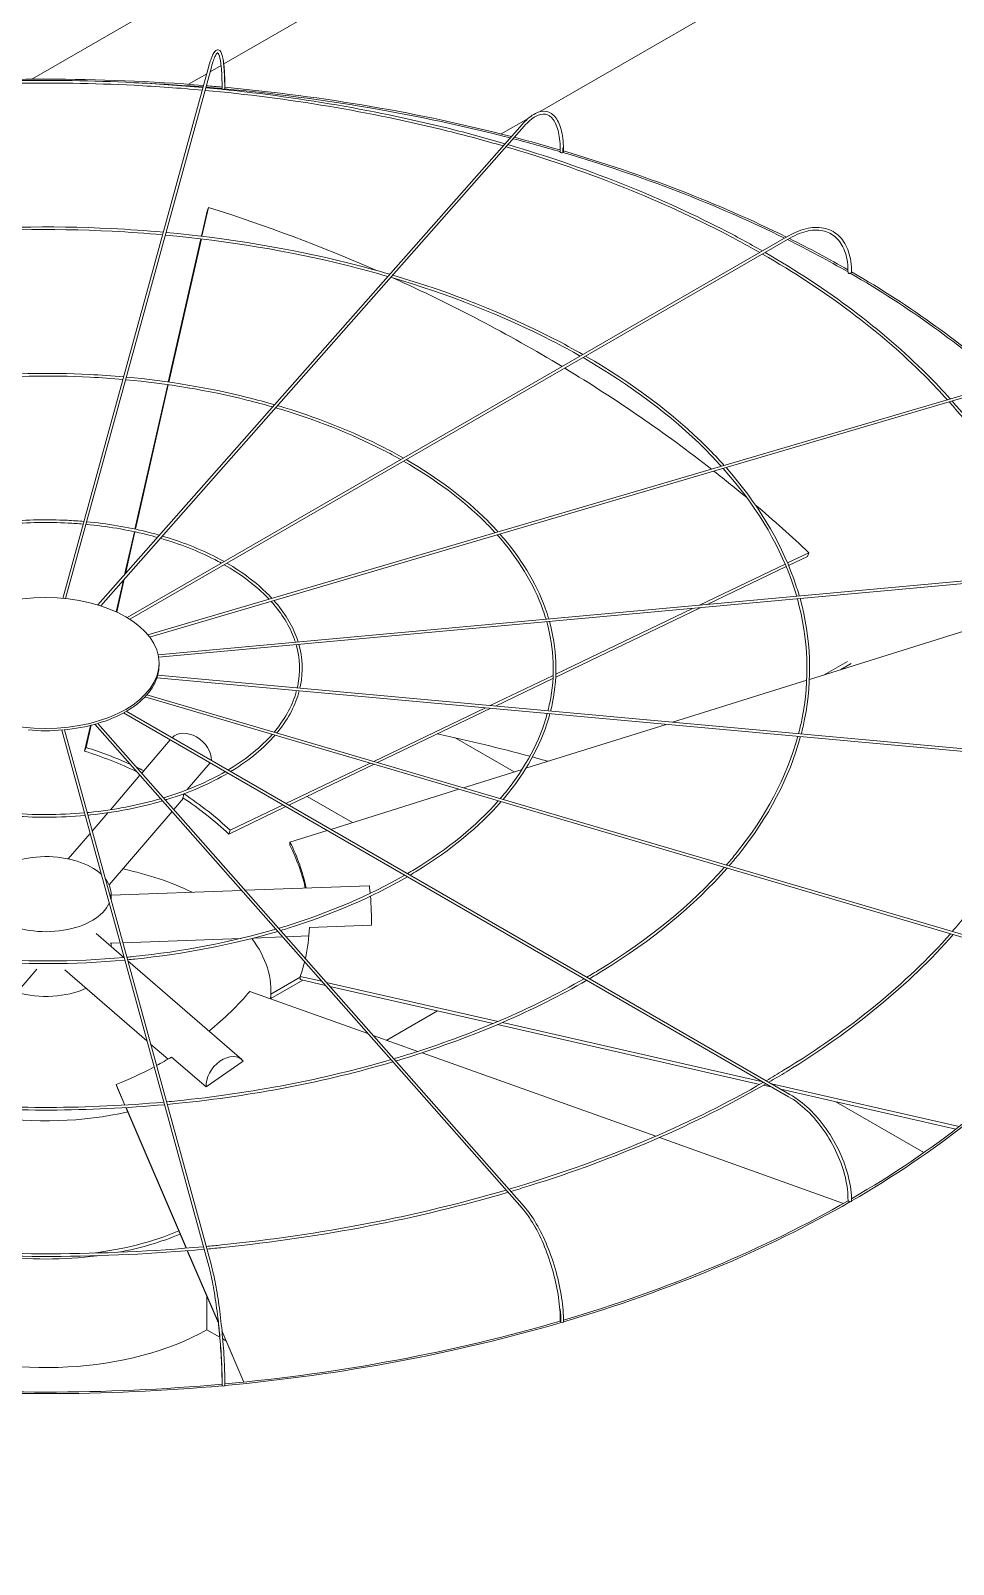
# Model space of a CAD drawing. Header units: millimetres. Extents: x -312439 to 477422, y -331570 to 212570.
# Drawn here: x 358810 to 359660, y 103492 to 104905 of the extents above; entities that cross this region are included whole.
import ezdxf

# ---------------------------------------------------------------- set-up
doc = ezdxf.new("R2010")
doc.units = ezdxf.units.MM

msp = doc.modelspace()

# ---------------------------------------------------------------- linework, layer by layer
at = {"color": 3, "linetype": 'Continuous', "lineweight": 0, "extrusion": (-1.11022e-16, 0.816497, 0.57735)}
for p, q in [((359794.919, 105428.129), (358811.303, 104860.238)), ((358988.023, 104874.267), (359794.839, 105340.082)), ((359794.839, 105128.082), (359278.798, 104830.146)), ((358839.742, 104381.939), (358974.21, 104872.107)), ((358976.572, 104871.459), (358842.217, 104381.701)), ((358975.333, 104866.94), (358985.539, 104872.833)), ((358955.555, 104855.522), (358972.315, 104865.198)), ((359262.731, 104818.519), (358872.054, 104375.837)), ((359264.568, 104816.898), (358874.618, 104375.041)), ((359268.366, 104824.123), (359243.546, 104809.793)), ((358973.885, 104742.125), (358967.865, 104715.544)), ((358972.555, 104738.693), (358973.885, 104742.125)), ((358967.326, 104715.609), (358972.555, 104738.693)), ((358899.053, 104364.195), (359508.244, 104715.912)), ((358901.417, 104362.732), (359509.469, 104713.791)), ((358936.896, 104581.264), (358966.782, 104713.208)), ((358967.321, 104713.143), (358937.432, 104581.187)), ((358906.203, 104445.757), (358936.354, 104578.868)), ((358936.889, 104578.791), (358906.731, 104445.644)), ((359686.664, 104574.456), (358918.094, 104348.362)), ((358919.73, 104346.29), (359687.355, 104572.106)), ((358896.689, 104403.751), (358905.662, 104443.368)), ((358906.19, 104443.255), (358897.433, 104404.594)), ((359507.187, 104414.612), (359526.793, 104424.022)), ((359525.463, 104420.591), (359508.164, 104412.288)), ((359525.463, 104420.591), (359526.793, 104424.022)), ((359780.559, 104408.075), (358927.471, 104330.066)), ((358927.928, 104327.648), (359780.782, 104405.636)), ((359426.013, 104375.654), (359504.976, 104413.551)), ((359505.952, 104411.227), (359433.203, 104376.312)), ((358888.932, 104369.508), (358895.561, 104398.771)), ((358896.305, 104399.614), (358889.433, 104369.277)), ((359752.899, 104377.902), (359527.372, 104307.251)), ((359426.872, 104373.273), (359293.713, 104309.365)), ((359293.832, 104312.215), (359419.681, 104372.615)), ((358928.337, 104320.313), (358928.337, 104322.313)), ((359562.403, 104323.866), (359541.045, 104311.535)), ((359556.192, 104316.28), (359565.867, 104321.866)), ((358926.401, 104308.752), (359780.559, 104230.645)), ((358927.124, 104311.146), (359780.782, 104233.084)), ((359233.272, 104283.15), (359291.337, 104311.018)), ((359291.194, 104308.156), (359238.161, 104282.703)), ((359524.885, 104306.472), (359401.371, 104267.779)), ((359686.664, 104064.264), (358915.336, 104291.169)), ((358917.174, 104293.181), (359687.355, 104066.614)), ((358895.654, 104276.487), (359508.244, 103922.808)), ((359509.469, 103924.929), (358898.131, 104277.885)), ((359126.108, 104231.718), (359228.967, 104281.084)), ((359233.856, 104280.637), (359129.717, 104230.657)), ((358838.696, 104260.596), (358974.21, 103766.613)), ((358976.572, 103767.261), (358841.175, 104260.819)), ((358859.859, 104241.152), (358865.243, 104264.92)), ((358865.829, 104265.068), (358861.19, 104244.584)), ((359262.731, 103820.201), (358869.309, 104265.993)), ((359264.568, 103821.822), (358871.912, 104266.746)), ((359395.293, 104265.875), (359266.311, 104225.469)), ((358938.751, 104251.605), (358912.404, 104220.864)), ((359255.427, 104222.059), (359201.042, 104253.458)), ((358859.859, 104241.152), (358861.19, 104244.584)), ((358910.794, 104218.985), (358883.59, 104187.243)), ((358975.543, 104230.363), (358954.419, 104205.714)), ((359045.282, 104192.927), (359122.81, 104230.135)), ((359126.418, 104229.074), (359047.924, 104191.402)), ((359262.707, 104224.339), (359208.702, 104207.421)), ((359204.499, 104206.105), (359086.49, 104169.136)), ((358950.884, 104197.817), (358941.946, 104187.389)), ((359045.249, 104190.118), (358992.537, 104164.819)), ((358993.867, 104168.251), (359042.607, 104191.643)), ((359106.408, 104175.375), (359064.702, 104199.454)), ((358881.159, 104184.406), (358866.749, 104167.593)), ((358940.337, 104185.511), (358882.37, 104117.874)), ((358864.825, 104165.348), (358844.768, 104141.946)), ((358992.537, 104164.819), (358993.867, 104168.251)), ((359083.314, 104168.141), (359048.971, 104157.382)), ((359048.876, 104154.426), (359048.971, 104157.382)), ((359004.447, 104112.866), (358884.173, 104108.408)), ((358884.173, 104109.452), (358884.173, 104104.078)), ((359121.813, 104117.216), (359007.611, 104112.983)), ((359066.815, 104078.789), (359124.043, 104080.91)), ((358896.076, 104051.1), (358870.534, 104073.235)), ((358892.499, 104064.471), (358883.492, 104064.137)), ((358884.173, 104064.163), (358884.173, 104061.415)), ((359003.627, 104068.59), (358895.013, 104064.564)), ((359042.258, 104070.022), (359015.531, 104069.031)), ((359066.337, 104070.914), (359045.422, 104070.139)), ((358750.992, 103964.582), (358815.833, 104040.239)), ((358917.251, 103974.243), (358841.577, 104039.821)), ((359004.52, 103957.125), (358899.527, 104048.11)), ((359058.43, 104032.897), (359031.452, 104017.321)), ((359031.452, 104013.321), (359060.656, 104030.182)), ((359031.452, 104012.964), (359031.452, 104020.214)), ((359058.36, 104030.706), (359058.455, 104033.662)), ((359081.639, 104025.399), (359058.36, 104030.706)), ((359058.455, 104033.662), (359078.349, 104029.128)), ((359082.438, 104028.195), (359240.607, 103992.14)), ((359236.029, 103990.205), (359085.729, 104024.467)), ((359120.766, 103981.064), (359012.06, 104019.891)), ((359184.833, 104001.876), (359138.077, 103974.881)), ((359166.788, 103964.626), (359125.537, 103979.36)), ((359481.688, 103934.206), (359240.122, 103989.272)), ((359244.666, 103991.215), (359484.422, 103936.562)), ((358936.638, 103957.443), (358920.583, 103971.356)), ((358939.913, 103959.398), (358971.709, 103931.844)), ((358971.709, 103931.844), (359005.904, 103955.665)), ((359385.797, 103886.402), (359170.562, 103963.278)), ((358888.866, 103934.074), (358896.986, 103915.159)), ((358890.101, 103930.737), (358888.866, 103934.074)), ((358896.794, 103915.147), (358890.101, 103930.737)), ((359492.946, 103931.64), (359485.212, 103933.403)), ((359492.517, 103934.716), (359665.234, 103895.345)), ((359662.268, 103893.043), (359501.041, 103929.795)), ((358953.399, 103783.291), (358897.821, 103912.755)), ((358898.013, 103912.767), (358953.59, 103783.307)), ((359632.897, 103871.407), (359551.811, 103918.222)), ((359558.854, 103824.591), (359389.168, 103885.198)), ((358983.095, 103714.119), (358954.419, 103780.916)), ((358954.609, 103780.932), (358983.028, 103714.734)), ((358972.494, 103738.812), (358972.494, 103708.137)), ((358984.349, 103701.292), (358972.494, 103708.137)), ((358986.345, 103707.007), (359006.558, 103659.922)), ((359006.369, 103659.903), (358986.403, 103706.413)), ((358990.002, 103698.028), (358987.011, 103699.755))]:
    msp.add_line(p, q, dxfattribs=at)
at = {"color": 3, "linetype": 'Continuous', "lineweight": 0}
for centre, major_axis, ratio, start_param, end_param in [((358824.278, 104254.777), (-1048.768, 0), 0.57735027, 4.57359934, 4.85199434), ((358824.278, 104254.777), (-1046.319, 0), 0.57735027, 4.57364216, 4.63432464), ((358824.278, 104254.777), (-1048.768, 0), 0.57735027, 4.55718579, 4.57120693), ((358824.278, 104254.777), (-1046.319, 0), 0.57735027, 4.55682048, 4.57124415), ((358987.621, 104851.531), (1.225, -0.004), 0.56474576, 3.14159265, 4.55699194), ((358987.621, 104851.531), (1.225, -0.004), 0.56474576, 4.55699194, 6.12778827), ((358824.278, 104254.777), (-1046.319, 0), 0.57735027, 4.2914666, 4.55448885), ((358987.813, 104852.23), (1.225, 0), 0.57735027, 5.71748689, 6.28318531), ((358824.278, 104254.777), (-1048.768, 0), 0.57735027, 4.29134899, 4.55463788), ((358824.278, 104254.777), (-1046.319, 0), 0.57735027, 4.24262693, 4.28868124), ((358824.278, 104254.777), (-1048.768, 0), 0.57735027, 4.24381435, 4.28857014), ((359299.142, 104793.093), (1.225, -0.01), 0.56597275, 3.14159265, 4.24604342), ((359299.142, 104793.093), (1.225, -0.01), 0.56597275, 4.24604342, 5.81683974), ((358824.278, 104254.777), (-1046.319, 0), 0.57735027, 4.00461262, 4.24016109), ((359299.698, 104793.723), (1.225, 0), 0.57735027, 5.29033196, 6.28318531), ((358824.278, 104254.777), (-1048.768, 0), 0.57735027, 4.00443097, 4.24060103), ((358825.608, 104087.497), (-942.562, 365.4), 0.65992862, 4.64663537, 4.80984928), ((358824.278, 104254.777), (-1046.319, 0), 0.57735027, 3.92863661, 4.00129229), ((358824.278, 104254.777), (-1048.768, 0), 0.57735027, 3.93098858, 4.00111844), ((358825.608, 104087.497), (-942.562, 365.4), 0.65992862, 4.45394149, 4.62923067), ((359564.137, 104681.935), (1.225, -0.016), 0.56830663, 3.14159265, 3.93464288), ((359564.137, 104681.935), (1.225, -0.016), 0.56830663, 3.93464288, 5.50543921), ((358824.278, 104254.777), (-1046.319, 0), 0.57735027, 3.70570419, 3.9258203), ((359565.003, 104682.435), (-1.225, 0), 0.57735027, 1.83263032, 3.14159265), ((358824.278, 104254.777), (-1048.768, 0), 0.57735027, 3.70411228, 3.92650775), ((358825.608, 104087.497), (-942.562, 365.4), 0.65992862, 4.28319099, 4.45112181), ((358825.608, 104087.497), (-942.562, 365.4), 0.65992862, 4.23904287, 4.2800546), ((358825.608, 104087.497), (-942.562, 365.4), 0.65992862, 4.15803474, 4.22871948), ((358823.845, 104320.313), (-104.492, 0), 0.57735027, 2.98808135, 3.14159265), ((358823.845, 104320.313), (-104.492, 0), 0.57735027, 2.67392209, 2.98094469), ((358823.845, 104320.313), (-104.492, 0), 0.57735027, 2.35976282, 2.66678542), ((358823.845, 104320.313), (-104.492, 0), 0.57735027, 2.04560356, 2.35262616), ((358823.845, 104320.313), (-104.492, 0), 0.57735027, 1.41728503, 1.72430763), ((358823.845, 104320.313), (-104.492, 0), 0.57735027, 1.73144429, 2.03846689), ((358956.868, 104238.771), (-16.786, 14.386), 0.73180825, 3.6699438, 6.25547108), ((358824.278, 103689.889), (1046.319, 0), 0.57735027, 1.13086203, 1.21917829), ((358824.278, 104084.066), (-226.18, 87.683), 0.65992862, 4.59602029, 4.80984928), ((358825.608, 104087.497), (226.18, -87.683), 0.65992862, 1.48816133, 1.66825663), ((358824.278, 103689.889), (1046.319, 0), 0.57735027, 1.11315293, 1.12829513), ((358825.608, 104087.497), (226.18, -87.683), 0.65992862, 1.43137513, 1.46305029), ((358824.278, 104084.066), (-226.18, 87.683), 0.65992862, 4.15803474, 4.39268064), ((358825.608, 104087.497), (226.18, -87.683), 0.65992862, 1.01644208, 1.25303729), ((358824.278, 104084.066), (242.456, -7.798), 0.79709982, 0.20115917, 0.41264052), ((358824.373, 104087.022), (242.456, -7.798), 0.79709982, 0.18583027, 0.41264052), ((358824.278, 104109.452), (-59.895, 0), 0.57735027, 3.69756416, 5.76575409), ((358824.278, 104109.452), (-59.895, 0), 0.57735027, 3.02719924, 3.57014533), ((358824.278, 104020.214), (-207.174, 0), 0.57735027, 4.00561733, 4.36390833), ((359122.632, 104095.124), (-0.819, 22.092), 0.05230802, 5.46284956, 6.28318531), ((359122.632, 104095.124), (-0.819, 22.092), 0.05230802, 4.01155215, 5.31083021), ((358824.278, 104109.452), (-59.895, 0), 0.57735027, 0.78539816, 2.89978042), ((358824.373, 104087.022), (242.456, -7.798), 0.79709982, 6.13145768, 6.28093219), ((358824.278, 104020.214), (-207.174, 0), 0.57735027, 3.08204121, 3.55783774), ((358824.373, 104087.022), (242.456, -7.798), 0.79709982, 6.04401129, 6.11604234), ((358824.278, 104049.83), (-59.895, 0), 0.57735027, 1.1079301, 2.23846982), ((358823.043, 104087.402), (-227.492, -84.221), 0.6873805, 2.02158825, 2.2576377), ((358824.278, 104254.777), (-1046.319, 0), 0.57735027, 2.35898226, 2.6687056), ((358824.278, 104254.777), (-1048.768, 0), 0.57735027, 2.35667794, 2.66891462), ((358823.043, 104087.402), (-227.492, -84.221), 0.6873805, 1.60582316, 1.76537716), ((358823.043, 104087.402), (-227.492, -84.221), 0.6873805, 1.7758456, 1.84274406), ((358990.042, 103940.418), (14.478, 16.707), 0.67950023, 6.14949631, 8.84418497), ((358824.278, 104020.214), (-207.174, 0), 0.57735027, 1.30817895, 1.9425337), ((358824.278, 104254.777), (-1046.319, 0), 0.57735027, 2.04376734, 2.35460013), ((358824.278, 104254.777), (-1048.768, 0), 0.57735027, 2.04258502, 2.35459852), ((359564.137, 103827.119), (-1.225, 0.017), 0.58625442, 0, 0.79329185), ((359565.003, 103826.619), (-1.225, 0), 0.57735027, 0.26183399, 3.14159265), ((358824.278, 103895.709), (-207.174, 0), 0.57735027, 1.77816663, 2.202298), ((358824.278, 103895.709), (-212.072, 0), 0.57735027, 1.89063678, 2.19285982), ((358824.278, 103895.709), (-212.072, 0), 0.57735027, 1.3476903, 1.79509044), ((358824.278, 104254.777), (-1046.319, 0), 0.57735027, 1.72891751, 2.04055715), ((358824.278, 104254.777), (-1048.768, 0), 0.57735027, 1.72854634, 2.04038352), ((359299.142, 103715.962), (-1.225, 0.011), 0.58858829, 0, 0.47632773), ((359299.698, 103715.332), (-1.225, 0), 0.57735027, 0, 3.14159265), ((358824.278, 103795.709), (-212.072, 0), 0.57735027, 0.98594125, 2.34464399), ((358824.278, 103691.889), (-1048.768, 0), 0.57735027, 0, 3.14159265), ((358824.278, 104254.777), (-1048.768, 0), 0.57735027, 1.41453598, 1.72626058), ((358824.278, 104254.777), (-1046.319, 0), 0.57735027, 1.41438895, 1.72636573), ((358987.621, 103657.523), (-1.225, 0.004), 0.58981528, 0, 0.15883691), ((358987.813, 103656.825), (-1.225, 0), 0.57735027, 0, 3.14159265)]:
    msp.add_ellipse(centre, major_axis=major_axis, ratio=ratio, start_param=start_param, end_param=end_param, dxfattribs=at)
msp.add_ellipse((358823.845, 104322.313), major_axis=(-104.492, 0), ratio=0.57735027, dxfattribs=at)
for points, knots in [([(358989.037, 104852.23), (358989.037, 104859.044), (358988.831, 104865.11), (358988.02, 104875.183), (358987.423, 104879.18), (358985.816, 104884.867), (358984.913, 104886.928), (358981.773, 104887.389), (358980.78, 104886.799), (358978.575, 104884.457), (358977.345, 104881.839), (358975.427, 104876.314), (358974.818, 104874.323), (358974.21, 104872.107)], [4.71238898, 4.71238898, 4.71238898, 4.71238898, 5.02654825, 5.02654825, 5.34070751, 5.34070751, 5.65486678, 5.65486678, 5.82360284, 5.82360284, 6.1377621, 6.1377621, 6.28318531, 6.28318531, 6.28318531, 6.28318531]), ([(358976.572, 104871.459), (358977.845, 104876.1), (358979.122, 104879.665), (358981.347, 104883.988), (358982.344, 104884.587), (358982.45, 104884.587), (358983.269, 104883.992), (358984.678, 104879.334), (358985.255, 104875.935), (358986.097, 104866.961), (358986.345, 104861.242), (358986.398, 104853.69), (358986.4, 104852.622), (358986.396, 104851.535)], [6.28318531, 6.28318531, 6.28318531, 6.28318531, 6.59845219, 6.59845219, 6.89265788, 6.89265788, 7.20992592, 7.20992592, 7.50402257, 7.50402257, 7.81881569, 7.81881569, 7.86952551, 7.86952551, 7.86952551, 7.86952551]), ([(358987.51, 104876.77), (358987.547, 104876.528), (358987.583, 104876.281), (358988.19, 104871.933), (358988.567, 104866.721), (358988.82, 104857.772), (358988.855, 104854.731), (358988.846, 104851.53)], [1.101311746, 1.101311746, 1.101311746, 1.101311746, 1.120767624, 1.120767624, 1.438035664, 1.438035664, 1.586302602, 1.586302602, 1.586302602, 1.586302602]), ([(358968.856, 104852.589), (358947.611, 104854.51), (358926.251, 104856.01), (358829.551, 104860.853), (358753.485, 104859.341), (358678.834, 104852.589)], [3.771589677, 3.771589677, 3.771589677, 3.771589677, 3.840445898, 3.840445898, 4.082391957, 4.082391957, 4.082391957, 4.082391957]), ([(358968.197, 104850.189), (358947.405, 104852.064), (358926.504, 104853.533), (358830.252, 104858.405), (358754.163, 104856.922), (358679.493, 104850.189)], [3.7720633, 3.7720633, 3.7720633, 3.7720633, 3.839550132, 3.839550132, 4.081918334, 4.081918334, 4.081918334, 4.081918334]), ([(359245.28, 104798.744), (359228.552, 104803.618), (359211.57, 104808.202), (359122.895, 104830.286), (359047.555, 104842.909), (358970.675, 104849.963)], [3.459637643, 3.459637643, 3.459637643, 3.459637643, 3.519736913, 3.519736913, 3.769381517, 3.769381517, 3.769381517, 3.769381517]), ([(359247.071, 104800.773), (359229.808, 104805.819), (359212.276, 104810.556), (359123.178, 104832.715), (359048.021, 104845.305), (358971.334, 104852.363)], [3.458315721, 3.458315721, 3.458315721, 3.458315721, 3.520259366, 3.520259366, 3.768912043, 3.768912043, 3.768912043, 3.768912043]), ([(359300.923, 104793.723), (359300.923, 104800.583), (359300.321, 104806.778), (359297.935, 104817.28), (359296.157, 104821.591), (359291.434, 104827.93), (359288.439, 104829.954), (359281.879, 104831.092), (359278.441, 104830.399), (359271.189, 104826.718), (359267.331, 104823.575), (359263.234, 104819.084), (359262.983, 104818.804), (359262.731, 104818.519)], [4.71238898, 4.71238898, 4.71238898, 4.71238898, 5.02654825, 5.02654825, 5.34070751, 5.34070751, 5.65486678, 5.65486678, 5.94845155, 5.94845155, 6.26261081, 6.26261081, 6.28318531, 6.28318531, 6.28318531, 6.28318531]), ([(359264.568, 104816.898), (359268.224, 104821.041), (359271.855, 104824.103), (359278.587, 104827.79), (359281.65, 104828.416), (359287.015, 104827.476), (359289.403, 104825.9), (359293.511, 104820.306), (359295.176, 104816.288), (359297.385, 104806.276), (359297.944, 104800.314), (359297.92, 104793.488), (359297.919, 104793.296), (359297.917, 104793.103)], [6.28318531, 6.28318531, 6.28318531, 6.28318531, 6.59783007, 6.59783007, 6.91209691, 6.91209691, 7.22936495, 7.22936495, 7.54663299, 7.54663299, 7.86046851, 7.86046851, 7.86952551, 7.86952551, 7.86952551, 7.86952551]), ([(359481.652, 104700.559), (359469.914, 104707.263), (359457.867, 104713.789), (359385.785, 104750.81), (359319.176, 104777.051), (359247.876, 104797.985)], [3.146975566, 3.146975566, 3.146975566, 3.146975566, 3.199958928, 3.199958928, 3.456525414, 3.456525414, 3.456525414, 3.456525414]), ([(359484.107, 104701.976), (359471.927, 104708.959), (359459.417, 104715.747), (359387.018, 104752.926), (359320.663, 104779.098), (359249.665, 104800.012)], [3.145113132, 3.145113132, 3.145113132, 3.145113132, 3.200037836, 3.200037836, 3.455209352, 3.455209352, 3.455209352, 3.455209352]), ([(359300.33, 104797.14), (359300.352, 104796.324), (359300.365, 104795.496), (359300.372, 104794.139), (359300.371, 104793.616), (359300.367, 104793.089)], [7.8059806913, 7.8059806913, 7.8059806913, 7.8059806913, 7.8451401512, 7.8451401512, 7.8694167814, 7.8694167814, 7.8694167814, 7.8694167814]), ([(358932.289, 104719.294), (358916.44, 104720.722), (358900.507, 104721.837), (358828.192, 104725.453), (358771.271, 104724.328), (358715.401, 104719.294)], [3.772165081, 3.772165081, 3.772165081, 3.772165081, 3.840593344, 3.840593344, 4.081816553, 4.081816553, 4.081816553, 4.081816553]), ([(358931.63, 104716.893), (358916.235, 104718.275), (358900.76, 104719.36), (358828.894, 104723.004), (358771.95, 104721.909), (358716.06, 104716.893)], [3.772797592, 3.772797592, 3.772797592, 3.772797592, 3.839399606, 3.839399606, 4.081184042, 4.081184042, 4.081184042, 4.081184042]), ([(359139.161, 104678.5), (359126.904, 104682.059), (359114.465, 104685.411), (359048.268, 104701.901), (358991.767, 104711.372), (358934.109, 104716.668)], [3.460983159, 3.460983159, 3.460983159, 3.460983159, 3.519648571, 3.519648571, 3.769222865, 3.769222865, 3.769222865, 3.769222865]), ([(359140.952, 104680.53), (359128.16, 104684.261), (359115.171, 104687.766), (359048.551, 104704.33), (358992.232, 104713.768), (358934.767, 104719.068)], [3.459218713, 3.459218713, 3.459218713, 3.459218713, 3.520344822, 3.520344822, 3.768597722, 3.768597722, 3.768597722, 3.768597722]), ([(359566.228, 104682.435), (359566.228, 104689.335), (359565.283, 104695.716), (359561.549, 104706.83), (359558.756, 104711.565), (359551.562, 104718.845), (359547.169, 104721.388), (359537.299, 104723.994), (359531.832, 104724.062), (359520.375, 104721.786), (359514.379, 104719.435), (359508.35, 104715.973), (359508.297, 104715.943), (359508.244, 104715.912)], [3.14159265, 3.14159265, 3.14159265, 3.14159265, 3.45575192, 3.45575192, 3.76991118, 3.76991118, 4.08269654, 4.08269654, 4.39544819, 4.39544819, 4.70960746, 4.70960746, 4.71238898, 4.71238898, 4.71238898, 4.71238898]), ([(359509.469, 104713.791), (359515.219, 104717.11), (359520.944, 104719.352), (359531.741, 104721.492), (359536.807, 104721.393), (359545.811, 104718.938), (359549.756, 104716.589), (359556.247, 104709.816), (359558.79, 104705.382), (359562.169, 104694.794), (359563.002, 104688.644), (359562.912, 104681.951)], [1.57079633, 1.57079633, 1.57079633, 1.57079633, 1.88806437, 1.88806437, 2.20533241, 2.20533241, 2.52260045, 2.52260045, 2.83986849, 2.83986849, 3.15713653, 3.15713653, 3.15713653, 3.15713653]), ([(359654.397, 104564.964), (359647.764, 104572.364), (359640.834, 104579.676), (359592.614, 104627.865), (359542.204, 104665.721), (359484.11, 104699.15)], [2.833719703, 2.833719703, 2.833719703, 2.833719703, 2.880073873, 2.880073873, 3.143270218, 3.143270218, 3.143270218, 3.143270218]), ([(359656.999, 104565.729), (359650.121, 104573.437), (359642.924, 104581.048), (359594.517, 104629.44), (359544.332, 104667.198), (359486.56, 104700.565)], [2.831913395, 2.831913395, 2.831913395, 2.831913395, 2.879924499, 2.879924499, 3.141418031, 3.141418031, 3.141418031, 3.141418031]), ([(359316.377, 104605.137), (359307.87, 104609.978), (359299.149, 104614.693), (359245.356, 104642.322), (359195.321, 104662.027), (359141.759, 104677.742)], [3.148849473, 3.148849473, 3.148849473, 3.148849473, 3.199944541, 3.199944541, 3.456834427, 3.456834427, 3.456834427, 3.456834427]), ([(359318.833, 104606.556), (359309.885, 104611.673), (359300.699, 104616.652), (359246.589, 104644.438), (359196.809, 104664.075), (359143.548, 104679.769)], [3.146361804, 3.146361804, 3.146361804, 3.146361804, 3.200049713, 3.200049713, 3.455080387, 3.455080387, 3.455080387, 3.455080387]), ([(359446.155, 104503.704), (359441.394, 104508.987), (359436.431, 104514.209), (359400.454, 104550.162), (359362.541, 104578.614), (359318.838, 104603.73)], [2.83591825, 2.83591825, 2.83591825, 2.83591825, 2.880098074, 2.880098074, 3.143909361, 3.143909361, 3.143909361, 3.143909361]), ([(359448.759, 104504.47), (359443.752, 104510.06), (359438.521, 104515.581), (359402.357, 104551.737), (359364.669, 104580.091), (359321.289, 104605.145)], [2.833499431, 2.833499431, 2.833499431, 2.833499431, 2.879899034, 2.879899034, 3.141439875, 3.141439875, 3.141439875, 3.141439875]), ([(358895.734, 104586.043), (358885.278, 104586.978), (358874.767, 104587.709), (358826.83, 104590.098), (358789.049, 104589.361), (358751.956, 104586.043)], [3.773286698, 3.773286698, 3.773286698, 3.773286698, 3.840886477, 3.840886477, 4.080694936, 4.080694936, 4.080694936, 4.080694936]), ([(358895.076, 104583.642), (358885.073, 104584.531), (358875.02, 104585.233), (358827.532, 104587.649), (358789.728, 104586.941), (358752.615, 104583.642)], [3.774238416, 3.774238416, 3.774238416, 3.774238416, 3.839097695, 3.839097695, 4.079743218, 4.079743218, 4.079743218, 4.079743218]), ([(359034.866, 104560.322), (359026.534, 104562.742), (359018.077, 104565.018), (358973.929, 104575.99), (358936.452, 104582.276), (358898.212, 104585.817)], [3.46094335, 3.46094335, 3.46094335, 3.46094335, 3.520514255, 3.520514255, 3.7679441, 3.7679441, 3.7679441, 3.7679441]), ([(359033.074, 104558.291), (359025.277, 104560.54), (359017.371, 104562.664), (358973.646, 104573.561), (358935.986, 104579.88), (358897.554, 104583.418)], [3.463595352, 3.463595352, 3.463595352, 3.463595352, 3.51947091, 3.51947091, 3.768879274, 3.768879274, 3.768879274, 3.768879274]), ([(359151.138, 104509.737), (359145.854, 104512.722), (359140.446, 104515.636), (359104.936, 104533.875), (359071.486, 104547.042), (359035.673, 104557.535)], [3.152476318, 3.152476318, 3.152476318, 3.152476318, 3.199914714, 3.199914714, 3.457374967, 3.457374967, 3.457374967, 3.457374967]), ([(359153.599, 104511.158), (359147.869, 104514.419), (359141.995, 104517.594), (359106.169, 104535.991), (359072.974, 104549.089), (359037.463, 104559.562)], [3.148732281, 3.148732281, 3.148732281, 3.148732281, 3.200072384, 3.200072384, 3.454746323, 3.454746323, 3.454746323, 3.454746323]), ([(359746.392, 104404.951), (359744.37, 104412.032), (359742.103, 104419.09), (359722.638, 104473.589), (359694.511, 104519.752), (359656.201, 104562.941)], [2.519571261, 2.519571261, 2.519571261, 2.519571261, 2.559550642, 2.559550642, 2.829500903, 2.829500903, 2.829500903, 2.829500903]), ([(359748.874, 104405.178), (359746.76, 104412.619), (359744.378, 104420.035), (359724.753, 104474.736), (359696.771, 104520.705), (359658.796, 104563.705)], [2.518738954, 2.518738954, 2.518738954, 2.518738954, 2.560443172, 2.560443172, 2.827714195, 2.827714195, 2.827714195, 2.827714195]), ([(359237.939, 104442.453), (359235.045, 104445.631), (359232.041, 104448.777), (359208.303, 104472.495), (359182.902, 104491.536), (359153.605, 104508.333)], [2.840166791, 2.840166791, 2.840166791, 2.840166791, 2.880145835, 2.880145835, 3.145067211, 3.145067211, 3.145067211, 3.145067211]), ([(359240.549, 104443.22), (359237.405, 104446.704), (359234.131, 104450.148), (359210.206, 104474.071), (359185.03, 104493.013), (359156.057, 104509.748)], [2.836508955, 2.836508955, 2.836508955, 2.836508955, 2.879847671, 2.879847671, 3.141363941, 3.141363941, 3.141363941, 3.141363941]), ([(359515.577, 104383.844), (359514.132, 104388.835), (359512.524, 104393.811), (359498.013, 104434.473), (359476.834, 104469.199), (359447.963, 104501.683)], [2.521788299, 2.521788299, 2.521788299, 2.521788299, 2.55939978, 2.55939978, 2.830291828, 2.830291828, 2.830291828, 2.830291828]), ([(359518.06, 104384.071), (359516.522, 104389.423), (359514.799, 104394.756), (359500.127, 104435.62), (359479.094, 104470.152), (359450.56, 104502.447)], [2.520659116, 2.520659116, 2.520659116, 2.520659116, 2.560589234, 2.560589234, 2.827907762, 2.827907762, 2.827907762, 2.827907762]), ([(358859.179, 104452.791), (358854.116, 104453.234), (358849.029, 104453.581), (358825.469, 104454.744), (358806.827, 104454.393), (358788.511, 104452.791)], [3.776630452, 3.776630452, 3.776630452, 3.776630452, 3.841752063, 3.841752063, 4.077351182, 4.077351182, 4.077351182, 4.077351182]), ([(358858.52, 104450.39), (358853.911, 104450.787), (358849.282, 104451.106), (358826.171, 104452.294), (358807.506, 104451.973), (358789.17, 104450.39)], [3.778551419, 3.778551419, 3.778551419, 3.778551419, 3.838185012, 3.838185012, 4.075430215, 4.075430215, 4.075430215, 4.075430215]), ([(358926.982, 104438.076), (358923.649, 104439.019), (358920.278, 104439.916), (358899.024, 104445.221), (358880.207, 104448.388), (358861, 104450.168)], [3.471418325, 3.471418325, 3.471418325, 3.471418325, 3.518930063, 3.518930063, 3.767850767, 3.767850767, 3.767850767, 3.767850767]), ([(358928.778, 104440.112), (358924.907, 104441.222), (358920.984, 104442.27), (358899.308, 104447.649), (358880.672, 104450.784), (358861.658, 104452.566)], [3.466082688, 3.466082688, 3.466082688, 3.466082688, 3.521010964, 3.521010964, 3.765995554, 3.765995554, 3.765995554, 3.765995554]), ([(358985.887, 104414.329), (358983.833, 104415.464), (358981.743, 104416.578), (358964.517, 104425.428), (358947.652, 104432.056), (358929.588, 104437.328)], [3.163350536, 3.163350536, 3.163350536, 3.163350536, 3.199816759, 3.199816759, 3.458993739, 3.458993739, 3.458993739, 3.458993739]), ([(358988.359, 104415.756), (358985.852, 104417.163), (358983.293, 104418.537), (358965.75, 104427.543), (358949.14, 104434.104), (358931.377, 104439.355)], [3.15578841, 3.15578841, 3.15578841, 3.15578841, 3.200131949, 3.200131949, 3.453750875, 3.453750875, 3.453750875, 3.453750875]), ([(359284.768, 104362.738), (359283.901, 104365.655), (359282.951, 104368.563), (359273.392, 104395.389), (359259.173, 104418.666), (359239.758, 104440.434)], [2.526062853, 2.526062853, 2.526062853, 2.526062853, 2.559096419, 2.559096419, 2.831723129, 2.831723129, 2.831723129, 2.831723129]), ([(359287.255, 104362.966), (359286.292, 104366.242), (359285.225, 104369.507), (359275.506, 104396.536), (359261.433, 104419.619), (359242.355, 104441.198)], [2.5243135, 2.5243135, 2.5243135, 2.5243135, 2.560878912, 2.560878912, 2.828143092, 2.828143092, 2.828143092, 2.828143092]), ([(359029.701, 104381.194), (359028.688, 104382.273), (359027.65, 104383.343), (359016.153, 104394.828), (359003.262, 104404.457), (358988.371, 104412.935)], [2.852936139, 2.852936139, 2.852936139, 2.852936139, 2.880283876, 2.880283876, 3.148538696, 3.148538696, 3.148538696, 3.148538696]), ([(359032.328, 104381.967), (359031.055, 104383.347), (359029.741, 104384.715), (359018.055, 104396.404), (359005.391, 104405.934), (358990.825, 104414.352)], [2.84544614, 2.84544614, 2.84544614, 2.84544614, 2.879690294, 2.879690294, 3.141137935, 3.141137935, 3.141137935, 3.141137935]), ([(359053.934, 104341.63), (359053.664, 104342.473), (359053.38, 104343.315), (359048.773, 104356.303), (359041.512, 104368.132), (359031.55, 104379.185)], [2.538956365, 2.538956365, 2.538956365, 2.538956365, 2.558172992, 2.558172992, 2.836025224, 2.836025224, 2.836025224, 2.836025224]), ([(359056.431, 104341.858), (359056.054, 104343.06), (359055.65, 104344.258), (359050.886, 104357.452), (359043.772, 104369.086), (359034.151, 104379.95)], [2.535128932, 2.535128932, 2.535128932, 2.535128932, 2.561728893, 2.561728893, 2.828841782, 2.828841782, 2.828841782, 2.828841782]), ([(359517.329, 104257.175), (359518.436, 104261.415), (359519.426, 104265.664), (359527.89, 104306.969), (359526.527, 104344.608), (359516.258, 104381.447)], [2.206572109, 2.206572109, 2.206572109, 2.206572109, 2.238438586, 2.238438586, 2.515769314, 2.515769314, 2.515769314, 2.515769314]), ([(359519.801, 104256.949), (359520.986, 104261.518), (359522.037, 104266.099), (359530.306, 104307.56), (359528.882, 104345.029), (359518.737, 104381.673)], [2.20754654, 2.20754654, 2.20754654, 2.20754654, 2.241548585, 2.241548585, 2.514698228, 2.514698228, 2.514698228, 2.514698228]), ([(359286.523, 104278.281), (359287.14, 104280.704), (359287.699, 104283.131), (359293.325, 104310.404), (359292.401, 104335.641), (359285.46, 104360.342)], [2.210316481, 2.210316481, 2.210316481, 2.210316481, 2.237655596, 2.237655596, 2.51702204, 2.51702204, 2.51702204, 2.51702204]), ([(359288.993, 104278.055), (359289.686, 104280.807), (359290.307, 104283.566), (359295.741, 104310.995), (359294.756, 104336.063), (359287.94, 104360.569)], [2.211718384, 2.211718384, 2.211718384, 2.211718384, 2.242315601, 2.242315601, 2.515402874, 2.515402874, 2.515402874, 2.515402874]), ([(359055.698, 104299.388), (359055.84, 104299.993), (359055.974, 104300.598), (359058.76, 104313.839), (359058.275, 104326.674), (359054.661, 104339.237)], [2.221614787, 2.221614787, 2.221614787, 2.221614787, 2.235297735, 2.235297735, 2.520800805, 2.520800805, 2.520800805, 2.520800805]), ([(359058.16, 104299.163), (359058.375, 104300.098), (359058.574, 104301.034), (359061.174, 104314.43), (359060.628, 104327.096), (359057.143, 104339.464)], [2.224061215, 2.224061215, 2.224061215, 2.224061215, 2.244587809, 2.244587809, 2.517487833, 2.517487833, 2.517487833, 2.517487833]), ([(359034.372, 104258.705), (359034.781, 104259.19), (359035.185, 104259.677), (359045.126, 104271.842), (359051.709, 104284.285), (359055.095, 104296.984)], [1.903307061, 1.903307061, 1.903307061, 1.903307061, 1.915350543, 1.915350543, 2.203452943, 2.203452943, 2.203452943, 2.203452943]), ([(359036.934, 104257.951), (359037.434, 104258.554), (359037.926, 104259.16), (359047.743, 104271.467), (359054.225, 104283.962), (359057.569, 104296.758)], [1.909987851, 1.909987851, 1.909987851, 1.909987851, 1.924618049, 1.924618049, 2.206425781, 2.206425781, 2.206425781, 2.206425781]), ([(359242.594, 104197.451), (359244.227, 104199.345), (359245.822, 104201.249), (359266.103, 104226.218), (359279.104, 104250.781), (359285.893, 104275.879)], [1.894116328, 1.894116328, 1.894116328, 1.894116328, 1.917671716, 1.917671716, 2.201274894, 2.201274894, 2.201274894, 2.201274894]), ([(359245.171, 104196.693), (359246.892, 104198.705), (359248.57, 104200.729), (359268.723, 104225.843), (359281.622, 104250.458), (359288.368, 104275.653)], [1.897570624, 1.897570624, 1.897570624, 1.897570624, 1.922320382, 1.922320382, 2.202808492, 2.202808492, 2.202808492, 2.202808492]), ([(358991.881, 104223.759), (358992.483, 104224.117), (358993.081, 104224.476), (359009.256, 104234.302), (359022.417, 104245.068), (359032.618, 104256.668)], [1.585149833, 1.585149833, 1.585149833, 1.585149833, 1.596233634, 1.596233634, 1.886390456, 1.886390456, 1.886390456, 1.886390456]), ([(358994.308, 104222.357), (358994.932, 104222.733), (358995.552, 104223.111), (359011.775, 104233.116), (359024.971, 104244.066), (359035.204, 104255.907)], [1.592315094, 1.592315094, 1.592315094, 1.592315094, 1.603748231, 1.603748231, 1.893388943, 1.893388943, 1.893388943, 1.893388943]), ([(359450.804, 104136.201), (359453.671, 104139.5), (359456.461, 104142.822), (359487.081, 104180.594), (359506.499, 104217.278), (359516.689, 104254.774)], [1.891059564, 1.891059564, 1.891059564, 1.891059564, 1.918447026, 1.918447026, 2.200552897, 2.200552897, 2.200552897, 2.200552897]), ([(359453.387, 104135.441), (359456.34, 104138.859), (359459.211, 104142.301), (359489.702, 104180.22), (359509.018, 104216.956), (359519.166, 104254.548)], [1.893387733, 1.893387733, 1.893387733, 1.893387733, 1.921549455, 1.921549455, 2.201585872, 2.201585872, 2.201585872, 2.201585872]), ([(359658.979, 104074.961), (359663.095, 104079.677), (359667.09, 104084.428), (359708.049, 104135.004), (359733.878, 104183.793), (359747.473, 104233.67)], [1.889456602, 1.889456602, 1.889456602, 1.889456602, 1.918834976, 1.918834976, 2.200108517, 2.200108517, 2.200108517, 2.200108517]), ([(358932.432, 104198.169), (358933.122, 104198.378), (358933.811, 104198.588), (358954.69, 104205.043), (358973.272, 104213.004), (358989.448, 104222.335)], [1.267045676, 1.267045676, 1.267045676, 1.267045676, 1.27702015, 1.27702015, 1.570336557, 1.570336557, 1.570336557, 1.570336557]), ([(358934.214, 104196.151), (358934.963, 104196.38), (358935.711, 104196.611), (358956.835, 104203.235), (358975.58, 104211.374), (358991.894, 104220.923)], [1.272186296, 1.272186296, 1.272186296, 1.272186296, 1.282962347, 1.282962347, 1.577666055, 1.577666055, 1.577666055, 1.577666055]), ([(358862.087, 104184.588), (358862.738, 104184.65), (358863.389, 104184.713), (358886.9, 104187.075), (358909.16, 104191.346), (358929.844, 104197.4)], [0.949238609, 0.949238609, 0.949238609, 0.949238609, 0.957681574, 0.957681574, 1.254620941, 1.254620941, 1.254620941, 1.254620941]), ([(358862.745, 104182.19), (358863.616, 104182.274), (358864.487, 104182.361), (358888.389, 104184.828), (358910.806, 104189.198), (358931.633, 104195.374)], [0.951064936, 0.951064936, 0.951064936, 0.951064936, 0.962301991, 0.962301991, 1.259854639, 1.259854639, 1.259854639, 1.259854639]), ([(358951.172, 104201.866), (358951.155, 104201.712), (358951.136, 104201.56), (358950.955, 104200.258), (358950.674, 104199.18), (358950.296, 104198.207)], [25.28971129, 25.28971129, 25.28971129, 25.28971129, 25.51327082, 25.51327082, 27.21415767, 27.21415767, 27.21415767, 27.21415767]), ([(359157.121, 104128.357), (359159.324, 104129.648), (359161.505, 104130.951), (359194.471, 104151.053), (359220.544, 104172.401), (359240.822, 104195.419)], [1.577975631, 1.577975631, 1.577975631, 1.577975631, 1.598113062, 1.598113062, 1.885671956, 1.885671956, 1.885671956, 1.885671956]), ([(359159.559, 104126.949), (359161.781, 104128.26), (359163.979, 104129.583), (359196.992, 104149.867), (359223.102, 104171.399), (359243.412, 104194.657)], [1.581619842, 1.581619842, 1.581619842, 1.581619842, 1.601882376, 1.601882376, 1.889205457, 1.889205457, 1.889205457, 1.889205457]), ([(358787.422, 104181.959), (358788.298, 104181.88), (358789.176, 104181.803), (358813.305, 104179.787), (358837.056, 104179.864), (358860.268, 104181.959)], [0.630366287, 0.630366287, 0.630366287, 0.630366287, 0.641648359, 0.641648359, 0.94043004, 0.94043004, 0.94043004, 0.94043004]), ([(358788.08, 104184.359), (358788.55, 104184.317), (358789.02, 104184.276), (358812.697, 104182.251), (358836.424, 104182.293), (358859.61, 104184.359)], [0.632258371, 0.632258371, 0.632258371, 0.632258371, 0.638337859, 0.638337859, 0.938537956, 0.938537956, 0.938537956, 0.938537956]), ([(359322.356, 104032.959), (359326.165, 104035.179), (359329.929, 104037.425), (359379.686, 104067.804), (359418.671, 104099.734), (359449.026, 104134.171)], [1.575583148, 1.575583148, 1.575583148, 1.575583148, 1.598741205, 1.598741205, 1.885432931, 1.885432931, 1.885432931, 1.885432931]), ([(359324.798, 104031.549), (359328.624, 104033.79), (359332.404, 104036.057), (359382.208, 104066.618), (359421.23, 104098.733), (359451.618, 104133.409)], [1.578026357, 1.578026357, 1.578026357, 1.578026357, 1.601256762, 1.601256762, 1.887796271, 1.887796271, 1.887796271, 1.887796271]), ([(359038.52, 104077.959), (359040.83, 104078.647), (359043.129, 104079.347), (359085.546, 104092.507), (359122.487, 104108.36), (359154.68, 104126.938)], [1.261848076, 1.261848076, 1.261848076, 1.261848076, 1.278507505, 1.278507505, 1.570566343, 1.570566343, 1.570566343, 1.570566343]), ([(359040.306, 104075.936), (359042.673, 104076.646), (359045.03, 104077.368), (359087.692, 104090.699), (359124.797, 104106.73), (359157.127, 104125.525)], [1.264451017, 1.264451017, 1.264451017, 1.264451017, 1.281488092, 1.281488092, 1.574251683, 1.574251683, 1.574251683, 1.574251683]), ([(358898.642, 104051.336), (358900.641, 104051.523), (358902.637, 104051.717), (358950.247, 104056.533), (358994.659, 104065.083), (359035.93, 104077.193)], [0.945863763, 0.945863763, 0.945863763, 0.945863763, 0.95883914, 0.95883914, 1.255627672, 1.255627672, 1.255627672, 1.255627672]), ([(358899.3, 104048.937), (358901.519, 104049.146), (358903.736, 104049.364), (358951.737, 104054.285), (358996.304, 104062.935), (359037.718, 104075.166)], [0.946791669, 0.946791669, 0.946791669, 0.946791669, 0.961156725, 0.961156725, 1.25825401, 1.25825401, 1.25825401, 1.25825401]), ([(359487.549, 103937.584), (359492.979, 103940.742), (359498.341, 103943.937), (359564.885, 103984.592), (359616.771, 104027.091), (359657.199, 104072.932)], [1.574326589, 1.574326589, 1.574326589, 1.574326589, 1.599055591, 1.599055591, 1.885237716, 1.885237716, 1.885237716, 1.885237716]), ([(359489.993, 103936.173), (359495.439, 103939.351), (359500.817, 103942.569), (359567.408, 103983.406), (359619.331, 104026.09), (359659.791, 104072.169)], [1.576164321, 1.576164321, 1.576164321, 1.576164321, 1.600943265, 1.600943265, 1.88701346, 1.88701346, 1.88701346, 1.88701346]), ([(358750.867, 104048.708), (358752.642, 104048.547), (358754.419, 104048.392), (358802.761, 104044.328), (358850.341, 104044.486), (358896.823, 104048.708)], [0.629347255, 0.629347255, 0.629347255, 0.629347255, 0.640828535, 0.640828535, 0.941449071, 0.941449071, 0.941449071, 0.941449071]), ([(358751.526, 104051.108), (358752.894, 104050.985), (358754.263, 104050.865), (358802.153, 104046.792), (358849.708, 104046.914), (358896.165, 104051.108)], [0.630291706, 0.630291706, 0.630291706, 0.630291706, 0.639167998, 0.639167998, 0.940504621, 0.940504621, 0.940504621, 0.940504621]), ([(359144.607, 103957.752), (359148.536, 103958.918), (359152.447, 103960.105), (359216.402, 103979.971), (359271.703, 104003.716), (359319.912, 104031.541)], [1.260112578, 1.260112578, 1.260112578, 1.260112578, 1.279004431, 1.279004431, 1.570642983, 1.570642983, 1.570642983, 1.570642983]), ([(359146.393, 103955.727), (359150.381, 103956.915), (359154.349, 103958.126), (359218.548, 103978.163), (359274.013, 104002.086), (359322.36, 104030.128)], [1.261855173, 1.261855173, 1.261855173, 1.261855173, 1.280993608, 1.280993608, 1.573104483, 1.573104483, 1.573104483, 1.573104483]), ([(358935.197, 103918.085), (358938.543, 103918.395), (358941.886, 103918.72), (359013.594, 103925.99), (359080.157, 103938.82), (359142.015, 103956.986)], [0.944736348, 0.944736348, 0.944736348, 0.944736348, 0.959225727, 0.959225727, 1.25596384, 1.25596384, 1.25596384, 1.25596384]), ([(358935.855, 103915.686), (358939.422, 103916.018), (358942.985, 103916.367), (359015.083, 103923.742), (359081.803, 103936.672), (359143.804, 103954.96)], [0.945358255, 0.945358255, 0.945358255, 0.945358255, 0.960772431, 0.960772431, 1.257716852, 1.257716852, 1.257716852, 1.257716852]), ([(359250.66, 103837.581), (359256.222, 103839.227), (359261.755, 103840.906), (359347.242, 103867.476), (359420.888, 103899.106), (359485.104, 103936.168)], [1.259205702, 1.259205702, 1.259205702, 1.259205702, 1.279253109, 1.279253109, 1.570621219, 1.570621219, 1.570621219, 1.570621219]), ([(359252.448, 103835.556), (359258.067, 103837.224), (359263.657, 103838.926), (359349.388, 103865.668), (359423.198, 103897.475), (359487.552, 103934.754)], [1.260515466, 1.260515466, 1.260515466, 1.260515466, 1.280745787, 1.280745787, 1.572469242, 1.572469242, 1.572469242, 1.572469242]), ([(359508.244, 103922.808), (359513.994, 103919.488), (359519.765, 103915.093), (359530.751, 103904.585), (359535.963, 103898.475), (359545.293, 103885.158), (359549.41, 103877.952), (359556.132, 103863.176), (359558.736, 103855.607), (359562.171, 103840.878), (359563.002, 103833.72), (359562.912, 103827.136)], [4.71238898, 4.71238898, 4.71238898, 4.71238898, 5.02965702, 5.02965702, 5.34692506, 5.34692506, 5.6641931, 5.6641931, 5.98146114, 5.98146114, 6.29872918, 6.29872918, 6.29872918, 6.29872918]), ([(359566.228, 103826.619), (359566.228, 103833.52), (359565.283, 103840.939), (359561.608, 103856.118), (359558.88, 103863.875), (359551.905, 103878.988), (359547.659, 103886.341), (359538.059, 103899.938), (359532.705, 103906.179), (359521.397, 103916.951), (359515.445, 103921.479), (359509.469, 103924.929)], [0, 0, 0, 0, 0.31415927, 0.31415927, 0.62831853, 0.62831853, 0.9424778, 0.9424778, 1.25663706, 1.25663706, 1.57079633, 1.57079633, 1.57079633, 1.57079633]), ([(358714.313, 103915.458), (358716.987, 103915.215), (358719.663, 103914.98), (358792.216, 103908.87), (358863.625, 103909.108), (358933.377, 103915.458)], [0.629005431, 0.629005431, 0.629005431, 0.629005431, 0.64055333, 0.64055333, 0.941790896, 0.941790896, 0.941790896, 0.941790896]), ([(358714.971, 103917.858), (358717.238, 103917.652), (358719.507, 103917.453), (358791.608, 103911.334), (358862.993, 103911.536), (358932.719, 103917.858)], [0.629634706, 0.629634706, 0.629634706, 0.629634706, 0.639445125, 0.639445125, 0.941161621, 0.941161621, 0.941161621, 0.941161621]), ([(358971.739, 103784.879), (358976.438, 103785.314), (358981.131, 103785.769), (359076.929, 103795.492), (359165.633, 103812.598), (359248.068, 103836.816)], [0.94415889, 0.94415889, 0.94415889, 0.94415889, 0.959419158, 0.959419158, 1.25609347, 1.25609347, 1.25609347, 1.25609347]), ([(358972.397, 103782.48), (358977.316, 103782.936), (358982.229, 103783.415), (359078.418, 103793.244), (359167.278, 103810.45), (359249.857, 103834.789)], [0.944626582, 0.944626582, 0.944626582, 0.944626582, 0.960579805, 0.960579805, 1.257409099, 1.257409099, 1.257409099, 1.257409099]), ([(359262.731, 103820.201), (359266.387, 103816.059), (359270.069, 103810.841), (359277.112, 103798.739), (359280.47, 103791.842), (359286.489, 103777.1), (359289.148, 103769.257), (359293.496, 103753.418), (359295.184, 103745.426), (359297.419, 103730.1), (359297.966, 103722.769), (359297.918, 103716.088), (359297.918, 103716.03), (359297.917, 103715.973)], [6.28318531, 6.28318531, 6.28318531, 6.28318531, 6.59783007, 6.59783007, 6.91495265, 6.91495265, 7.23222069, 7.23222069, 7.54948873, 7.54948873, 7.86675677, 7.86675677, 7.86952551, 7.86952551, 7.86952551, 7.86952551]), ([(359300.923, 103715.332), (359300.923, 103722.192), (359300.319, 103729.716), (359297.97, 103745.379), (359296.225, 103753.515), (359291.762, 103769.621), (359289.045, 103777.587), (359282.898, 103792.583), (359279.47, 103799.61), (359272.225, 103812.054), (359268.409, 103817.469), (359264.568, 103821.822)], [4.71238898, 4.71238898, 4.71238898, 4.71238898, 5.02654825, 5.02654825, 5.34070751, 5.34070751, 5.65486678, 5.65486678, 5.96902604, 5.96902604, 6.28318531, 6.28318531, 6.28318531, 6.28318531]), ([(358677.77, 103782.252), (358681.339, 103781.927), (358684.911, 103781.614), (358781.668, 103773.458), (358876.901, 103773.776), (358969.92, 103782.252)], [0.628847379, 0.628847379, 0.628847379, 0.628847379, 0.640415364, 0.640415364, 0.941948948, 0.941948948, 0.941948948, 0.941948948]), ([(358678.429, 103784.652), (358681.591, 103784.365), (358684.755, 103784.087), (358781.06, 103775.922), (358876.269, 103776.204), (358969.261, 103784.652)], [0.62931922, 0.62931922, 0.62931922, 0.62931922, 0.639583767, 0.639583767, 0.941477106, 0.941477106, 0.941477106, 0.941477106]), ([(358974.21, 103766.613), (358975.483, 103761.972), (358976.763, 103756.25), (358979.205, 103743.189), (358980.368, 103735.84), (358982.449, 103720.288), (358983.368, 103712.086), (358984.871, 103695.65), (358985.454, 103687.418), (358986.226, 103671.749), (358986.414, 103664.314), (358986.397, 103657.611), (358986.397, 103657.569), (358986.396, 103657.527)], [0, 0, 0, 0, 0.31526689, 0.31526689, 0.63253493, 0.63253493, 0.94980297, 0.94980297, 1.26707101, 1.26707101, 1.58433905, 1.58433905, 1.5863402, 1.5863402, 1.5863402, 1.5863402]), ([(358989.037, 103656.825), (358989.037, 103663.638), (358988.831, 103671.197), (358988.025, 103687.077), (358987.426, 103695.397), (358985.894, 103711.989), (358984.961, 103720.259), (358982.852, 103735.948), (358981.675, 103743.365), (358979.192, 103756.629), (358977.886, 103762.474), (358976.572, 103767.261)], [4.71238898, 4.71238898, 4.71238898, 4.71238898, 5.02654825, 5.02654825, 5.34070751, 5.34070751, 5.65486678, 5.65486678, 5.96902604, 5.96902604, 6.28318531, 6.28318531, 6.28318531, 6.28318531]), ([(358986.588, 103656.825), (358986.588, 103663.589), (358986.383, 103671.109), (358985.581, 103686.917), (358984.984, 103695.204), (358983.723, 103708.863), (358983.154, 103714.248), (358982.526, 103719.51)], [4.71238898, 4.71238898, 4.71238898, 4.71238898, 5.026548246, 5.026548246, 5.340707511, 5.340707511, 5.545847126, 5.545847126, 5.545847126, 5.545847126])]:
    msp.add_open_spline(points, degree=3, knots=knots, dxfattribs=at)
msp.add_open_spline([(359298.473, 103715.332), (359298.473, 103719.093), (359298.289, 103723.069), (359297.922, 103727.198)], degree=3, dxfattribs=at)

doc.saveas('drawing.dxf')
